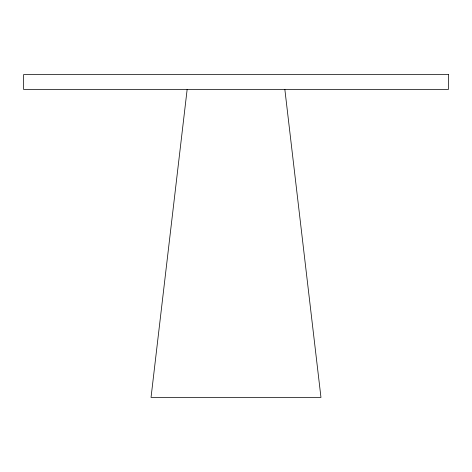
<?xml version="1.0" encoding="UTF-8"?>
<svg xmlns="http://www.w3.org/2000/svg" width="472" height="472" viewBox="0 0 472 472"><rect width="100%" height="100%" fill="white"/><g stroke="black" fill="none" stroke-linecap="round" stroke-linejoin="round"><path stroke-width="0.71" d="M187.148 89.444L151.04 397.424L320.96 397.424L284.852 89.444M448.4 74.576L23.6 74.576L23.6 89.444L448.4 89.444L448.4 74.576"/></g></svg>
